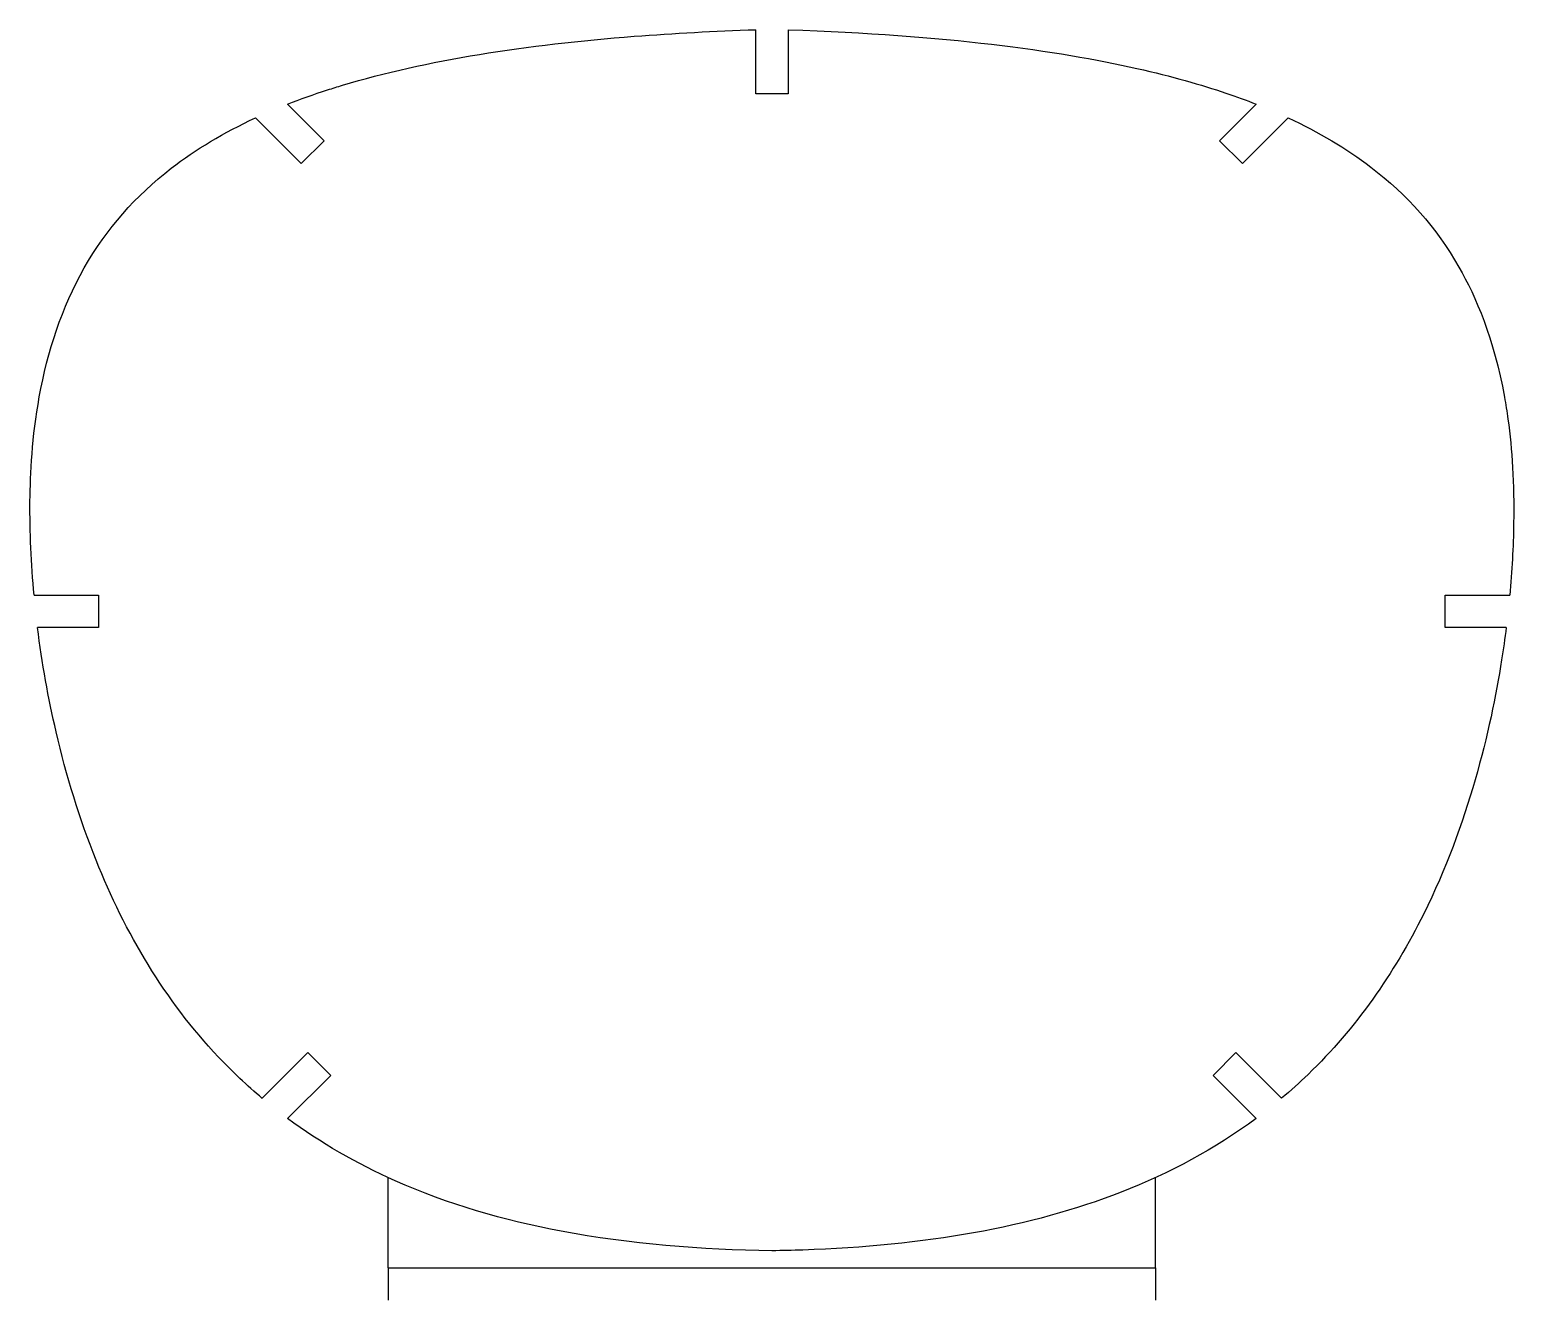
# Model space of a CAD drawing. Header units: inches. Extents: x -17.2 to 17.2, y -18.9 to 10.6.
import ezdxf

# ---------------------------------------------------------------- set-up
doc = ezdxf.new("R2010")
doc.units = ezdxf.units.IN
doc.layers.get('0').update_dxf_attribs({"linetype": 'CONTINUOUS'})

msp = doc.modelspace()

# ---------------------------------------------------------------- linework, layer by layer
for p, q in [((-0.375, 9.106), (-0.375, 10.594)), ((0.375, 10.594), (0.375, 9.106)), ((0.375, 9.106), (-0.375, 9.106)), ((-11.243, 8.865), (-10.395, 8.017)), ((10.395, 8.018), (11.243, 8.865)), ((-10.925, 7.487), (-11.986, 8.548)), ((11.986, 8.548), (10.925, 7.487)), ((-10.395, 8.017), (-10.925, 7.487)), ((10.925, 7.487), (10.395, 8.018)), ((-17.128, -2.534), (-17.128, -2.533)), ((-17.128, -2.533), (-15.628, -2.533)), ((-15.628, -2.533), (-15.628, -3.283)), ((15.628, -3.283), (15.628, -2.533)), ((15.628, -2.533), (17.128, -2.533)), ((-15.628, -3.283), (-17.047, -3.283)), ((17.047, -3.283), (15.628, -3.283)), ((-11.833, -14.211), (-10.773, -13.15)), ((-10.773, -13.15), (-10.242, -13.681)), ((10.242, -13.681), (10.773, -13.15)), ((10.773, -13.15), (11.833, -14.211)), ((-10.242, -13.681), (-11.241, -14.679)), ((11.241, -14.679), (10.242, -13.681)), ((-11.832, -14.212), (-11.833, -14.211)), ((-8.907, -18.15), (-8.907, -16.052)), ((8.907, -18.15), (8.907, -16.052)), ((-8.907, -18.15), (-8.907, -18.9)), ((-8.907, -18.15), (8.907, -18.15)), ((8.907, -18.15), (8.907, -18.9))]:
    msp.add_line(p, q)
for points, knots in [([(-11.243, 8.865), (-10.946, 8.982), (-10.635, 9.093), (-10.312, 9.198), (-10.198, 9.234), (-10.084, 9.27), (-9.967, 9.305), (-8.025, 9.892), (-5.696, 10.246), (-3.194, 10.441), (-2.274, 10.512), (-1.331, 10.562), (-0.375, 10.594)], [-32.950569, -32.950569, -32.950569, -32.950569, -29.524474, -29.524474, -29.524474, -28.325845, -28.325845, -28.325845, -8.33538, -8.33538, -8.33538, -0.986623, -0.986623, -0.986623, -0.986623]), ([(0.375, 10.594), (4.039, 10.471), (6.613, 10.115), (8.474, 9.696), (9.289, 9.512), (9.967, 9.316), (10.542, 9.122), (10.782, 9.04), (11.015, 8.955), (11.243, 8.865)], [-266.361449, -266.361449, -266.361449, -266.361449, -227.247244, -227.247244, -227.247244, -210.099599, -210.099599, -210.099599, -202.934439, -202.934439, -202.934439, -202.934439]), ([(-17.128, -2.534), (-17.197, -1.799), (-17.229, -1.066), (-17.222, -0.352), (-17.215, 0.288), (-17.174, 1.141), (-17.006, 2.071), (-16.814, 3.125), (-16.484, 4.143), (-15.961, 5.064), (-15.444, 5.975), (-14.773, 6.734), (-13.941, 7.378), (-13.374, 7.816), (-12.725, 8.205), (-11.986, 8.548)], [-97.754515, -97.754515, -97.754515, -97.754515, -84.332103, -84.332103, -84.332103, -72.285682, -72.285682, -72.285682, -58.629766, -58.629766, -58.629766, -45.11536, -45.11536, -45.11536, -35.914749, -35.914749, -35.914749, -35.914749]), ([(11.986, 8.548), (12.695, 8.219), (13.336, 7.841), (13.906, 7.405), (14.747, 6.761), (15.426, 6), (15.95, 5.084), (16.341, 4.399), (16.76, 3.432), (17.007, 2.065), (17.037, 1.901), (17.064, 1.731), (17.088, 1.555), (17.187, 0.842), (17.235, 0.069), (17.22, -0.862), (17.212, -1.414), (17.18, -1.974), (17.128, -2.533)], [-194.888356, -194.888356, -194.888356, -194.888356, -171.094675, -171.094675, -171.094675, -135.943525, -135.943525, -135.943525, -109.650964, -109.650964, -109.650964, -106.496343, -106.496343, -106.496343, -93.709235, -93.709235, -93.709235, -86.107636, -86.107636, -86.107636, -86.107636]), ([(-11.832, -14.212), (-12.185, -13.914), (-12.523, -13.595), (-12.846, -13.253), (-14.089, -11.936), (-15.011, -10.374), (-15.688, -8.684), (-16.073, -7.723), (-16.38, -6.719), (-16.615, -5.708), (-16.798, -4.922), (-16.944, -4.105), (-17.047, -3.283)], [-179.518738, -179.518738, -179.518738, -179.518738, -170.690518, -170.690518, -170.690518, -136.677012, -136.677012, -136.677012, -117.344215, -117.344215, -117.344215, -102.312385, -102.312385, -102.312385, -102.312385]), ([(17.047, -3.283), (17.015, -3.534), (16.98, -3.784), (16.941, -4.033), (16.682, -5.675), (16.164, -7.852), (15.131, -9.929), (14.439, -11.321), (13.561, -12.581), (12.449, -13.655), (12.249, -13.849), (12.043, -14.034), (11.833, -14.211)], [-82.696628, -82.696628, -82.696628, -82.696628, -79.255482, -79.255482, -79.255482, -56.491426, -56.491426, -56.491426, -41.231243, -41.231243, -41.231243, -38.486739, -38.486739, -38.486739, -38.486739]), ([(0, -17.75), (-1.633, -17.728), (-3.293, -17.598), (-4.888, -17.296), (-6.216, -17.045), (-7.519, -16.67), (-8.745, -16.125), (-9.641, -15.727), (-10.473, -15.248), (-11.241, -14.679)], [-257.901693, -257.901693, -257.901693, -257.901693, -227.764797, -227.764797, -227.764797, -202.677589, -202.677589, -202.677589, -184.337374, -184.337374, -184.337374, -184.337374]), ([(0, -17.75), (-1.633, -17.728), (-3.293, -17.598), (-4.888, -17.296), (-6.216, -17.045), (-7.519, -16.67), (-8.745, -16.125), (-9.641, -15.727), (-10.473, -15.248), (-11.241, -14.679)], [-257.901693, -257.901693, -257.901693, -257.901693, -227.764797, -227.764797, -227.764797, -202.677589, -202.677589, -202.677589, -184.337374, -184.337374, -184.337374, -184.337374]), ([(11.241, -14.679), (10.288, -15.386), (9.241, -15.948), (8.109, -16.39), (6.005, -17.211), (3.54, -17.639), (0.72, -17.733), (0.482, -17.741), (0.242, -17.746), (0, -17.75)], [-35.965026, -35.965026, -35.965026, -35.965026, -24.0462, -24.0462, -24.0462, -1.878506, -1.878506, -1.878506, -0.012764, -0.012764, -0.012764, -0.012764]), ([(11.241, -14.679), (10.288, -15.386), (9.241, -15.948), (8.109, -16.39), (6.005, -17.211), (3.54, -17.639), (0.72, -17.733), (0.482, -17.741), (0.242, -17.746), (0, -17.75)], [-35.965026, -35.965026, -35.965026, -35.965026, -24.0462, -24.0462, -24.0462, -1.878506, -1.878506, -1.878506, -0.012764, -0.012764, -0.012764, -0.012764])]:
    msp.add_open_spline(points, degree=3, knots=knots)

doc.saveas('drawing.dxf')
